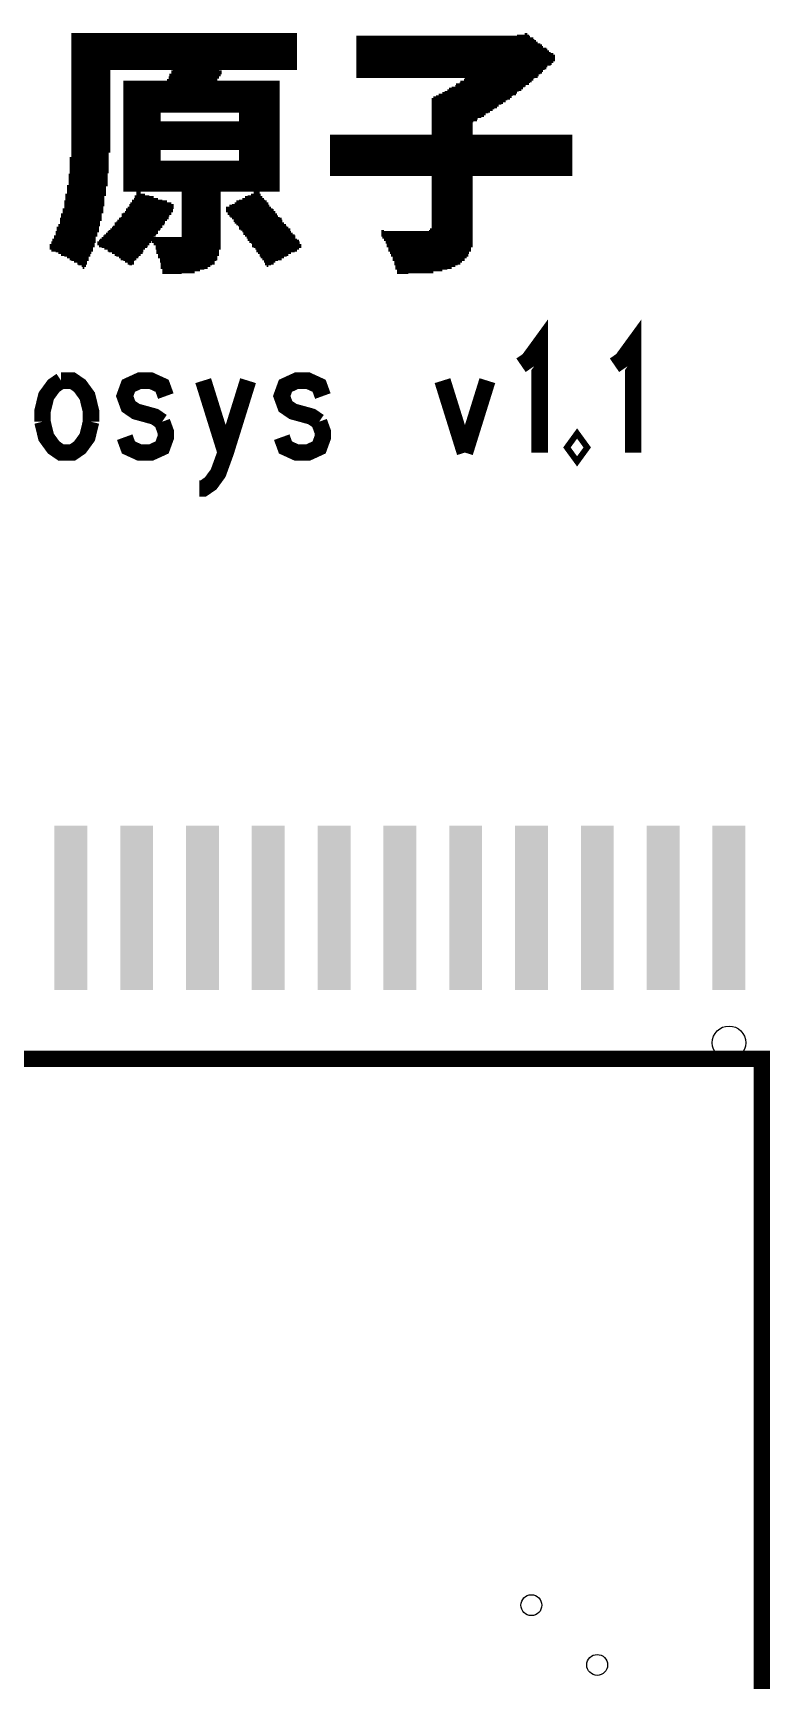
# Model space of a CAD drawing. Extents: x -1.75 to 2.93, y 0.9 to 4.15.
# Drawn here: x -0.349 to 0.004, y 1.855 to 2.644 of the extents above; entities that cross this region are included whole.
import ezdxf

# ---------------------------------------------------------------- set-up
doc = ezdxf.new("R2010")
doc.units = 0
doc.layers.get('0').update_dxf_attribs({"linetype": 'CONTINUOUS'})
for name, color, linetype in [('DRL001_DRL', 3, 'CONTINUOUS'), ('SMD001023_PHO', 2, 'CONTINUOUS'), ('SST001026_PHO', 4, 'CONTINUOUS')]:
    doc.layers.add(name, color=color, linetype=linetype)

# ---------------------------------------------------------------- blocks, each defined once
blk = doc.blocks.new('RECTANGLE_96')
blk.add_solid([(0.007875, 0.03937), (0.007875, -0.03937), (-0.007875, 0.03937), (-0.007875, -0.03937)])
blk = doc.blocks.new('ROUND_2')
blk.add_circle((0, 0), 0.005)
blk = doc.blocks.new('ROUND_5')
blk.add_circle((0, 0), 0.008)

msp = doc.modelspace()

# ---------------------------------------------------------------- linework, layer by layer
at = {"layer": 'SST001026_PHO'}
for points, const_width in [([(-0.33031, 2.64307), (-0.22222, 2.64307)], 0.002), ([(-0.33031, 2.64224), (-0.22222, 2.64224)], 0.002), ([(-0.33031, 2.64182), (-0.22222, 2.64182)], 0.002), ([(-0.19395, 2.64182), (-0.1108, 2.64182)], 0.002), ([(-0.11704, 2.64224), (-0.11122, 2.64224)], 0.002), ([(-0.11329, 2.64307), (-0.11205, 2.64307)], 0.002), ([(-0.33031, 2.64099), (-0.22222, 2.64099)], 0.002), ([(-0.33031, 2.64016), (-0.22222, 2.64016)], 0.002), ([(-0.33031, 2.63974), (-0.22222, 2.63974)], 0.002), ([(-0.33031, 2.63891), (-0.22222, 2.63891)], 0.002), ([(-0.33031, 2.63808), (-0.22222, 2.63808)], 0.002), ([(-0.33031, 2.63767), (-0.22222, 2.63767)], 0.002), ([(-0.33031, 2.63683), (-0.22222, 2.63683)], 0.002), ([(-0.33031, 2.636), (-0.22222, 2.636)], 0.002), ([(-0.33031, 2.63559), (-0.22222, 2.63559)], 0.002), ([(-0.33031, 2.63476), (-0.22222, 2.63476)], 0.002), ([(-0.33031, 2.63392), (-0.22222, 2.63392)], 0.002), ([(-0.19395, 2.64099), (-0.10914, 2.64099)], 0.002), ([(-0.19395, 2.64016), (-0.10872, 2.64016)], 0.002), ([(-0.19395, 2.63974), (-0.10789, 2.63974)], 0.002), ([(-0.19395, 2.63891), (-0.10706, 2.63891)], 0.002), ([(-0.19395, 2.63808), (-0.10581, 2.63808)], 0.002), ([(-0.19395, 2.63767), (-0.10498, 2.63767)], 0.002), ([(-0.19395, 2.63683), (-0.10456, 2.63683)], 0.002), ([(-0.19395, 2.636), (-0.1029, 2.636)], 0.002), ([(-0.19395, 2.63559), (-0.10249, 2.63559)], 0.002), ([(-0.19395, 2.63476), (-0.10165, 2.63476)], 0.002), ([(-0.19395, 2.63392), (-0.10082, 2.63392)], 0.002), ([(-0.33031, 2.63351), (-0.22222, 2.63351)], 0.002), ([(-0.33031, 2.63268), (-0.22222, 2.63268)], 0.002), ([(-0.33031, 2.63185), (-0.22222, 2.63185)], 0.002), ([(-0.33031, 2.63143), (-0.22222, 2.63143)], 0.002), ([(-0.33031, 2.6306), (-0.22222, 2.6306)], 0.002), ([(-0.33031, 2.62977), (-0.22222, 2.62977)], 0.002), ([(-0.33031, 2.62935), (-0.22222, 2.62935)], 0.002), ([(-0.33031, 2.62852), (-0.22222, 2.62852)], 0.002), ([(-0.33031, 2.62769), (-0.22222, 2.62769)], 0.002), ([(-0.33031, 2.62727), (-0.22222, 2.62727)], 0.002), ([(-0.33031, 2.62644), (-0.3116, 2.62644)], 0.002), ([(-0.28167, 2.62644), (-0.26587, 2.62644)], 0.002), ([(-0.19395, 2.63351), (-0.09958, 2.63351)], 0.002), ([(-0.19395, 2.63268), (-0.09874, 2.63268)], 0.002), ([(-0.19395, 2.63185), (-0.09874, 2.63185)], 0.002), ([(-0.19395, 2.63143), (-0.09874, 2.63143)], 0.002), ([(-0.19395, 2.6306), (-0.09958, 2.6306)], 0.002), ([(-0.19395, 2.62977), (-0.10041, 2.62977)], 0.002), ([(-0.19395, 2.62935), (-0.10082, 2.62935)], 0.002), ([(-0.19395, 2.62852), (-0.10249, 2.62852)], 0.002), ([(-0.19395, 2.62769), (-0.1029, 2.62769)], 0.002), ([(-0.19395, 2.62727), (-0.10373, 2.62727)], 0.002), ([(-0.19395, 2.62644), (-0.10456, 2.62644)], 0.002), ([(-0.33031, 2.62561), (-0.3116, 2.62561)], 0.002), ([(-0.33031, 2.62519), (-0.3116, 2.62519)], 0.002), ([(-0.33031, 2.62436), (-0.3116, 2.62436)], 0.002), ([(-0.33031, 2.62353), (-0.3116, 2.62353)], 0.002), ([(-0.33031, 2.62312), (-0.3116, 2.62312)], 0.002), ([(-0.33031, 2.62228), (-0.3116, 2.62228)], 0.002), ([(-0.33031, 2.62145), (-0.3116, 2.62145)], 0.002), ([(-0.33031, 2.62104), (-0.3116, 2.62104)], 0.002), ([(-0.33031, 2.6202), (-0.3116, 2.6202)], 0.002), ([(-0.33031, 2.61937), (-0.3116, 2.61937)], 0.002), ([(-0.33031, 2.61896), (-0.3116, 2.61896)], 0.002), ([(-0.33031, 2.61813), (-0.3116, 2.61813)], 0.002), ([(-0.30537, 2.6202), (-0.23053, 2.6202)], 0.002), ([(-0.30537, 2.61937), (-0.23053, 2.61937)], 0.002), ([(-0.30537, 2.61896), (-0.23053, 2.61896)], 0.002), ([(-0.30537, 2.61813), (-0.23053, 2.61813)], 0.002), ([(-0.28458, 2.62104), (-0.26088, 2.62104)], 0.002), ([(-0.28375, 2.62228), (-0.26047, 2.62228)], 0.002), ([(-0.28375, 2.62145), (-0.26088, 2.62145)], 0.002), ([(-0.28333, 2.62353), (-0.25963, 2.62353)], 0.002), ([(-0.28333, 2.62312), (-0.25963, 2.62312)], 0.002), ([(-0.2825, 2.62519), (-0.25839, 2.62519)], 0.002), ([(-0.2825, 2.62436), (-0.2588, 2.62436)], 0.002), ([(-0.28167, 2.62561), (-0.25963, 2.62561)], 0.002), ([(-0.19395, 2.62561), (-0.10498, 2.62561)], 0.002), ([(-0.19395, 2.62519), (-0.10581, 2.62519)], 0.002), ([(-0.19395, 2.62436), (-0.10664, 2.62436)], 0.002), ([(-0.19395, 2.62353), (-0.10706, 2.62353)], 0.002), ([(-0.14655, 2.61813), (-0.11413, 2.61813)], 0.002), ([(-0.14614, 2.61896), (-0.11329, 2.61896)], 0.002), ([(-0.14447, 2.61937), (-0.11288, 2.61937)], 0.002), ([(-0.14406, 2.6202), (-0.11122, 2.6202)], 0.002), ([(-0.1424, 2.62104), (-0.1108, 2.62104)], 0.002), ([(-0.14198, 2.62145), (-0.10997, 2.62145)], 0.002), ([(-0.14032, 2.62228), (-0.10914, 2.62228)], 0.002), ([(-0.1399, 2.62312), (-0.10872, 2.62312)], 0.002), ([(-0.33031, 2.61729), (-0.3116, 2.61729)], 0.002), ([(-0.33031, 2.61688), (-0.3116, 2.61688)], 0.002), ([(-0.33031, 2.61605), (-0.3116, 2.61605)], 0.002), ([(-0.33031, 2.61522), (-0.3116, 2.61522)], 0.002), ([(-0.33031, 2.6148), (-0.3116, 2.6148)], 0.002), ([(-0.33031, 2.61397), (-0.3116, 2.61397)], 0.002), ([(-0.33031, 2.61314), (-0.3116, 2.61314)], 0.002), ([(-0.33031, 2.61272), (-0.3116, 2.61272)], 0.002), ([(-0.33031, 2.61189), (-0.3116, 2.61189)], 0.002), ([(-0.33031, 2.61106), (-0.3116, 2.61106)], 0.002), ([(-0.33031, 2.61064), (-0.3116, 2.61064)], 0.002), ([(-0.30537, 2.61729), (-0.23053, 2.61729)], 0.002), ([(-0.30537, 2.61688), (-0.23053, 2.61688)], 0.002), ([(-0.30537, 2.61605), (-0.23053, 2.61605)], 0.002), ([(-0.30537, 2.61522), (-0.23053, 2.61522)], 0.002), ([(-0.30537, 2.6148), (-0.23053, 2.6148)], 0.002), ([(-0.30537, 2.61397), (-0.23053, 2.61397)], 0.002), ([(-0.30537, 2.61314), (-0.23053, 2.61314)], 0.002), ([(-0.30537, 2.61272), (-0.23053, 2.61272)], 0.002), ([(-0.30537, 2.61189), (-0.23053, 2.61189)], 0.002), ([(-0.30537, 2.61106), (-0.23053, 2.61106)], 0.002), ([(-0.30537, 2.61064), (-0.23053, 2.61064)], 0.002), ([(-0.15778, 2.61189), (-0.12244, 2.61189)], 0.002), ([(-0.15778, 2.61106), (-0.12369, 2.61106)], 0.002), ([(-0.15778, 2.61064), (-0.12452, 2.61064)], 0.002), ([(-0.15695, 2.61272), (-0.12161, 2.61272)], 0.002), ([(-0.1557, 2.61314), (-0.12036, 2.61314)], 0.002), ([(-0.15445, 2.61397), (-0.11953, 2.61397)], 0.002), ([(-0.15279, 2.6148), (-0.11911, 2.6148)], 0.002), ([(-0.15154, 2.61522), (-0.11745, 2.61522)], 0.002), ([(-0.1503, 2.61605), (-0.11704, 2.61605)], 0.002), ([(-0.14946, 2.61688), (-0.1162, 2.61688)], 0.002), ([(-0.14822, 2.61729), (-0.11496, 2.61729)], 0.002), ([(-0.33031, 2.60981), (-0.3116, 2.60981)], 0.002), ([(-0.33031, 2.60898), (-0.3116, 2.60898)], 0.002), ([(-0.33031, 2.60856), (-0.3116, 2.60856)], 0.002), ([(-0.33031, 2.60773), (-0.3116, 2.60773)], 0.002), ([(-0.33031, 2.6069), (-0.3116, 2.6069)], 0.002), ([(-0.33031, 2.60649), (-0.3116, 2.60649)], 0.002), ([(-0.33031, 2.60565), (-0.3116, 2.60565)], 0.002), ([(-0.33031, 2.60482), (-0.3116, 2.60482)], 0.002), ([(-0.33031, 2.60441), (-0.3116, 2.60441)], 0.002), ([(-0.33031, 2.60358), (-0.3116, 2.60358)], 0.002), ([(-0.33031, 2.60274), (-0.3116, 2.60274)], 0.002), ([(-0.33031, 2.60233), (-0.3116, 2.60233)], 0.002), ([(-0.30537, 2.60981), (-0.23053, 2.60981)], 0.002), ([(-0.30537, 2.60898), (-0.23053, 2.60898)], 0.002), ([(-0.30537, 2.60856), (-0.23053, 2.60856)], 0.002), ([(-0.30537, 2.60773), (-0.23053, 2.60773)], 0.002), ([(-0.30537, 2.6069), (-0.23053, 2.6069)], 0.002), ([(-0.30537, 2.60649), (-0.28749, 2.60649)], 0.002), ([(-0.30537, 2.60565), (-0.28749, 2.60565)], 0.002), ([(-0.30537, 2.60482), (-0.28749, 2.60482)], 0.002), ([(-0.30537, 2.60441), (-0.28749, 2.60441)], 0.002), ([(-0.30537, 2.60358), (-0.28749, 2.60358)], 0.002), ([(-0.30537, 2.60274), (-0.28749, 2.60274)], 0.002), ([(-0.30537, 2.60233), (-0.28749, 2.60233)], 0.002), ([(-0.25007, 2.60649), (-0.23053, 2.60649)], 0.002), ([(-0.25007, 2.60565), (-0.23053, 2.60565)], 0.002), ([(-0.25007, 2.60482), (-0.23053, 2.60482)], 0.002), ([(-0.25007, 2.60441), (-0.23053, 2.60441)], 0.002), ([(-0.25007, 2.60358), (-0.23053, 2.60358)], 0.002), ([(-0.25007, 2.60274), (-0.23053, 2.60274)], 0.002), ([(-0.25007, 2.60233), (-0.23053, 2.60233)], 0.002), ([(-0.15778, 2.60981), (-0.12577, 2.60981)], 0.002), ([(-0.15778, 2.60898), (-0.1266, 2.60898)], 0.002), ([(-0.15778, 2.60856), (-0.12785, 2.60856)], 0.002), ([(-0.15778, 2.60773), (-0.12868, 2.60773)], 0.002), ([(-0.15778, 2.6069), (-0.12992, 2.6069)], 0.002), ([(-0.15778, 2.60649), (-0.13076, 2.60649)], 0.002), ([(-0.15778, 2.60565), (-0.132, 2.60565)], 0.002), ([(-0.15778, 2.60482), (-0.13283, 2.60482)], 0.002), ([(-0.15778, 2.60441), (-0.13408, 2.60441)], 0.002), ([(-0.15778, 2.60358), (-0.13574, 2.60358)], 0.002), ([(-0.15778, 2.60274), (-0.13616, 2.60274)], 0.002), ([(-0.15778, 2.60233), (-0.13782, 2.60233)], 0.002), ([(-0.33031, 2.6015), (-0.3116, 2.6015)], 0.002), ([(-0.33031, 2.60067), (-0.3116, 2.60067)], 0.002), ([(-0.33031, 2.60025), (-0.3116, 2.60025)], 0.002), ([(-0.33031, 2.59942), (-0.3116, 2.59942)], 0.002), ([(-0.33031, 2.59859), (-0.3116, 2.59859)], 0.002), ([(-0.33031, 2.59817), (-0.3116, 2.59817)], 0.002), ([(-0.33031, 2.59734), (-0.3116, 2.59734)], 0.002), ([(-0.33031, 2.59651), (-0.3116, 2.59651)], 0.002), ([(-0.33031, 2.59609), (-0.3116, 2.59609)], 0.002), ([(-0.33031, 2.59526), (-0.3116, 2.59526)], 0.002), ([(-0.33031, 2.59443), (-0.3116, 2.59443)], 0.002), ([(-0.30537, 2.6015), (-0.28749, 2.6015)], 0.002), ([(-0.30537, 2.60067), (-0.23053, 2.60067)], 0.002), ([(-0.30537, 2.60025), (-0.23053, 2.60025)], 0.002), ([(-0.30537, 2.59942), (-0.23053, 2.59942)], 0.002), ([(-0.30537, 2.59859), (-0.23053, 2.59859)], 0.002), ([(-0.30537, 2.59817), (-0.23053, 2.59817)], 0.002), ([(-0.30537, 2.59734), (-0.23053, 2.59734)], 0.002), ([(-0.30537, 2.59651), (-0.23053, 2.59651)], 0.002), ([(-0.30537, 2.59609), (-0.23053, 2.59609)], 0.002), ([(-0.30537, 2.59526), (-0.23053, 2.59526)], 0.002), ([(-0.30537, 2.59443), (-0.23053, 2.59443)], 0.002), ([(-0.25007, 2.6015), (-0.23053, 2.6015)], 0.002), ([(-0.20642, 2.59443), (-0.09043, 2.59443)], 0.002), ([(-0.15778, 2.6015), (-0.13824, 2.6015)], 0.002), ([(-0.15778, 2.60067), (-0.13824, 2.60067)], 0.002), ([(-0.15778, 2.60025), (-0.13824, 2.60025)], 0.002), ([(-0.15778, 2.59942), (-0.13824, 2.59942)], 0.002), ([(-0.15778, 2.59859), (-0.13824, 2.59859)], 0.002), ([(-0.15778, 2.59817), (-0.13824, 2.59817)], 0.002), ([(-0.15778, 2.59734), (-0.13824, 2.59734)], 0.002), ([(-0.15778, 2.59651), (-0.13824, 2.59651)], 0.002), ([(-0.15778, 2.59609), (-0.13824, 2.59609)], 0.002), ([(-0.15778, 2.59526), (-0.13824, 2.59526)], 0.002), ([(-0.33031, 2.59401), (-0.3116, 2.59401)], 0.002), ([(-0.33031, 2.59318), (-0.3116, 2.59318)], 0.002), ([(-0.33031, 2.59235), (-0.3116, 2.59235)], 0.002), ([(-0.33031, 2.59193), (-0.3116, 2.59193)], 0.002), ([(-0.33031, 2.5911), (-0.3116, 2.5911)], 0.002), ([(-0.33031, 2.59027), (-0.3116, 2.59027)], 0.002), ([(-0.33031, 2.58986), (-0.3116, 2.58986)], 0.002), ([(-0.33031, 2.58902), (-0.3116, 2.58902)], 0.002), ([(-0.33031, 2.58819), (-0.3116, 2.58819)], 0.002), ([(-0.33031, 2.58778), (-0.3116, 2.58778)], 0.002), ([(-0.33031, 2.58695), (-0.31243, 2.58695)], 0.002), ([(-0.30537, 2.59401), (-0.23053, 2.59401)], 0.002), ([(-0.30537, 2.59318), (-0.23053, 2.59318)], 0.002), ([(-0.30537, 2.59235), (-0.23053, 2.59235)], 0.002), ([(-0.30537, 2.59193), (-0.23053, 2.59193)], 0.002), ([(-0.30537, 2.5911), (-0.23053, 2.5911)], 0.002), ([(-0.30537, 2.59027), (-0.23053, 2.59027)], 0.002), ([(-0.30537, 2.58986), (-0.23053, 2.58986)], 0.002), ([(-0.30537, 2.58902), (-0.23053, 2.58902)], 0.002), ([(-0.30537, 2.58819), (-0.28749, 2.58819)], 0.002), ([(-0.30537, 2.58778), (-0.28749, 2.58778)], 0.002), ([(-0.30537, 2.58695), (-0.28749, 2.58695)], 0.002), ([(-0.25007, 2.58819), (-0.23053, 2.58819)], 0.002), ([(-0.25007, 2.58778), (-0.23053, 2.58778)], 0.002), ([(-0.25007, 2.58695), (-0.23053, 2.58695)], 0.002), ([(-0.20642, 2.59401), (-0.09043, 2.59401)], 0.002), ([(-0.20642, 2.59318), (-0.09043, 2.59318)], 0.002), ([(-0.20642, 2.59235), (-0.09043, 2.59235)], 0.002), ([(-0.20642, 2.59193), (-0.09043, 2.59193)], 0.002), ([(-0.20642, 2.5911), (-0.09043, 2.5911)], 0.002), ([(-0.20642, 2.59027), (-0.09043, 2.59027)], 0.002), ([(-0.20642, 2.58986), (-0.09043, 2.58986)], 0.002), ([(-0.20642, 2.58902), (-0.09043, 2.58902)], 0.002), ([(-0.20642, 2.58819), (-0.09043, 2.58819)], 0.002), ([(-0.20642, 2.58778), (-0.09043, 2.58778)], 0.002), ([(-0.20642, 2.58695), (-0.09043, 2.58695)], 0.002), ([(-0.33114, 2.58362), (-0.31243, 2.58362)], 0.002), ([(-0.33114, 2.58279), (-0.31243, 2.58279)], 0.002), ([(-0.33114, 2.58196), (-0.31243, 2.58196)], 0.002), ([(-0.33114, 2.58154), (-0.31243, 2.58154)], 0.002), ([(-0.33114, 2.58071), (-0.31243, 2.58071)], 0.002), ([(-0.33114, 2.57988), (-0.31243, 2.57988)], 0.002), ([(-0.33114, 2.57946), (-0.31243, 2.57946)], 0.002), ([(-0.33114, 2.57863), (-0.31243, 2.57863)], 0.002), ([(-0.33031, 2.58611), (-0.31243, 2.58611)], 0.002), ([(-0.33031, 2.5857), (-0.31243, 2.5857)], 0.002), ([(-0.33031, 2.58487), (-0.31243, 2.58487)], 0.002), ([(-0.33031, 2.58404), (-0.31243, 2.58404)], 0.002), ([(-0.30537, 2.58611), (-0.28749, 2.58611)], 0.002), ([(-0.30537, 2.5857), (-0.28749, 2.5857)], 0.002), ([(-0.30537, 2.58487), (-0.28749, 2.58487)], 0.002), ([(-0.30537, 2.58404), (-0.28749, 2.58404)], 0.002), ([(-0.30537, 2.58362), (-0.28749, 2.58362)], 0.002), ([(-0.30537, 2.58279), (-0.28749, 2.58279)], 0.002), ([(-0.30537, 2.58196), (-0.23053, 2.58196)], 0.002), ([(-0.30537, 2.58154), (-0.23053, 2.58154)], 0.002), ([(-0.30537, 2.58071), (-0.23053, 2.58071)], 0.002), ([(-0.30537, 2.57988), (-0.23053, 2.57988)], 0.002), ([(-0.30537, 2.57946), (-0.23053, 2.57946)], 0.002), ([(-0.30537, 2.57863), (-0.23053, 2.57863)], 0.002), ([(-0.25007, 2.58611), (-0.23053, 2.58611)], 0.002), ([(-0.25007, 2.5857), (-0.23053, 2.5857)], 0.002), ([(-0.25007, 2.58487), (-0.23053, 2.58487)], 0.002), ([(-0.25007, 2.58404), (-0.23053, 2.58404)], 0.002), ([(-0.25007, 2.58362), (-0.23053, 2.58362)], 0.002), ([(-0.25007, 2.58279), (-0.23053, 2.58279)], 0.002), ([(-0.20642, 2.58611), (-0.09043, 2.58611)], 0.002), ([(-0.20642, 2.5857), (-0.09043, 2.5857)], 0.002), ([(-0.20642, 2.58487), (-0.09043, 2.58487)], 0.002), ([(-0.20642, 2.58404), (-0.09043, 2.58404)], 0.002), ([(-0.20642, 2.58362), (-0.09043, 2.58362)], 0.002), ([(-0.20642, 2.58279), (-0.09043, 2.58279)], 0.002), ([(-0.20642, 2.58196), (-0.09043, 2.58196)], 0.002), ([(-0.20642, 2.58154), (-0.09043, 2.58154)], 0.002), ([(-0.20642, 2.58071), (-0.09043, 2.58071)], 0.002), ([(-0.20642, 2.57988), (-0.09043, 2.57988)], 0.002), ([(-0.20642, 2.57946), (-0.09043, 2.57946)], 0.002), ([(-0.20642, 2.57863), (-0.09043, 2.57863)], 0.002), ([(-0.33156, 2.57572), (-0.31285, 2.57572)], 0.002), ([(-0.33156, 2.57531), (-0.31285, 2.57531)], 0.002), ([(-0.33156, 2.57447), (-0.31285, 2.57447)], 0.002), ([(-0.33156, 2.57364), (-0.31285, 2.57364)], 0.002), ([(-0.33156, 2.57323), (-0.31285, 2.57323)], 0.002), ([(-0.33156, 2.57239), (-0.31285, 2.57239)], 0.002), ([(-0.33156, 2.57156), (-0.31285, 2.57156)], 0.002), ([(-0.33156, 2.57115), (-0.31368, 2.57115)], 0.002), ([(-0.33114, 2.5778), (-0.31243, 2.5778)], 0.002), ([(-0.33114, 2.57738), (-0.31285, 2.57738)], 0.002), ([(-0.33114, 2.57655), (-0.31285, 2.57655)], 0.002), ([(-0.30537, 2.5778), (-0.23053, 2.5778)], 0.002), ([(-0.30537, 2.57738), (-0.23053, 2.57738)], 0.002), ([(-0.30537, 2.57655), (-0.23053, 2.57655)], 0.002), ([(-0.30537, 2.57572), (-0.23053, 2.57572)], 0.002), ([(-0.30537, 2.57531), (-0.23053, 2.57531)], 0.002), ([(-0.30537, 2.57447), (-0.23053, 2.57447)], 0.002), ([(-0.30537, 2.57364), (-0.23053, 2.57364)], 0.002), ([(-0.30537, 2.57323), (-0.23053, 2.57323)], 0.002), ([(-0.30537, 2.57239), (-0.23053, 2.57239)], 0.002), ([(-0.30537, 2.57156), (-0.23053, 2.57156)], 0.002), ([(-0.30537, 2.57115), (-0.23053, 2.57115)], 0.002), ([(-0.20642, 2.5778), (-0.09043, 2.5778)], 0.002), ([(-0.20642, 2.57738), (-0.09043, 2.57738)], 0.002), ([(-0.20642, 2.57655), (-0.09043, 2.57655)], 0.002), ([(-0.15778, 2.57572), (-0.13824, 2.57572)], 0.002), ([(-0.15778, 2.57531), (-0.13824, 2.57531)], 0.002), ([(-0.15778, 2.57447), (-0.13824, 2.57447)], 0.002), ([(-0.15778, 2.57364), (-0.13824, 2.57364)], 0.002), ([(-0.15778, 2.57323), (-0.13824, 2.57323)], 0.002), ([(-0.15778, 2.57239), (-0.13824, 2.57239)], 0.002), ([(-0.15778, 2.57156), (-0.13824, 2.57156)], 0.002), ([(-0.15778, 2.57115), (-0.13824, 2.57115)], 0.002), ([(-0.33364, 2.56283), (-0.31451, 2.56283)], 0.002), ([(-0.33322, 2.56616), (-0.31451, 2.56616)], 0.002), ([(-0.33322, 2.56533), (-0.31451, 2.56533)], 0.002), ([(-0.33322, 2.56491), (-0.31451, 2.56491)], 0.002), ([(-0.33322, 2.56408), (-0.31451, 2.56408)], 0.002), ([(-0.33322, 2.56325), (-0.31451, 2.56325)], 0.002), ([(-0.33239, 2.57032), (-0.31368, 2.57032)], 0.002), ([(-0.33239, 2.56948), (-0.31368, 2.56948)], 0.002), ([(-0.33239, 2.56907), (-0.31368, 2.56907)], 0.002), ([(-0.33239, 2.56824), (-0.31368, 2.56824)], 0.002), ([(-0.33239, 2.56741), (-0.31368, 2.56741)], 0.002), ([(-0.33239, 2.56699), (-0.31368, 2.56699)], 0.002), ([(-0.30537, 2.57032), (-0.23053, 2.57032)], 0.002), ([(-0.30537, 2.56948), (-0.23053, 2.56948)], 0.002), ([(-0.30537, 2.56907), (-0.23053, 2.56907)], 0.002), ([(-0.30121, 2.56325), (-0.28666, 2.56325)], 0.002), ([(-0.30121, 2.56283), (-0.28458, 2.56283)], 0.002), ([(-0.30038, 2.56408), (-0.28874, 2.56408)], 0.002), ([(-0.29996, 2.56533), (-0.29289, 2.56533)], 0.002), ([(-0.29996, 2.56491), (-0.29081, 2.56491)], 0.002), ([(-0.29913, 2.56699), (-0.29705, 2.56699)], 0.002), ([(-0.29913, 2.56616), (-0.29497, 2.56616)], 0.002), ([(-0.27751, 2.56824), (-0.2588, 2.56824)], 0.002), ([(-0.27751, 2.56741), (-0.2588, 2.56741)], 0.002), ([(-0.27751, 2.56699), (-0.2588, 2.56699)], 0.002), ([(-0.27751, 2.56616), (-0.2588, 2.56616)], 0.002), ([(-0.27751, 2.56533), (-0.2588, 2.56533)], 0.002), ([(-0.27751, 2.56491), (-0.2588, 2.56491)], 0.002), ([(-0.27751, 2.56408), (-0.2588, 2.56408)], 0.002), ([(-0.27751, 2.56325), (-0.2588, 2.56325)], 0.002), ([(-0.27751, 2.56283), (-0.2588, 2.56283)], 0.002), ([(-0.25132, 2.56283), (-0.23677, 2.56283)], 0.002), ([(-0.25007, 2.56325), (-0.2376, 2.56325)], 0.002), ([(-0.24841, 2.56408), (-0.23802, 2.56408)], 0.002), ([(-0.24716, 2.56491), (-0.23885, 2.56491)], 0.002), ([(-0.24591, 2.56533), (-0.23968, 2.56533)], 0.002), ([(-0.24425, 2.56616), (-0.23968, 2.56616)], 0.002), ([(-0.243, 2.56699), (-0.24009, 2.56699)], 0.002), ([(-0.24176, 2.56741), (-0.24093, 2.56741)], 0.002), ([(-0.15778, 2.57032), (-0.13824, 2.57032)], 0.002), ([(-0.15778, 2.56948), (-0.13824, 2.56948)], 0.002), ([(-0.15778, 2.56907), (-0.13824, 2.56907)], 0.002), ([(-0.15778, 2.56824), (-0.13824, 2.56824)], 0.002), ([(-0.15778, 2.56741), (-0.13824, 2.56741)], 0.002), ([(-0.15778, 2.56699), (-0.13824, 2.56699)], 0.002), ([(-0.15778, 2.56616), (-0.13824, 2.56616)], 0.002), ([(-0.15778, 2.56533), (-0.13824, 2.56533)], 0.002), ([(-0.15778, 2.56491), (-0.13824, 2.56491)], 0.002), ([(-0.15778, 2.56408), (-0.13824, 2.56408)], 0.002), ([(-0.15778, 2.56325), (-0.13824, 2.56325)], 0.002), ([(-0.15778, 2.56283), (-0.13824, 2.56283)], 0.002), ([(-0.3353, 2.5566), (-0.31576, 2.5566)], 0.002), ([(-0.3353, 2.55577), (-0.31576, 2.55577)], 0.002), ([(-0.3353, 2.55493), (-0.31576, 2.55493)], 0.002), ([(-0.33447, 2.55909), (-0.31493, 2.55909)], 0.002), ([(-0.33447, 2.55868), (-0.31493, 2.55868)], 0.002), ([(-0.33447, 2.55784), (-0.31576, 2.55784)], 0.002), ([(-0.33447, 2.55701), (-0.31576, 2.55701)], 0.002), ([(-0.33364, 2.562), (-0.31451, 2.562)], 0.002), ([(-0.33364, 2.56117), (-0.31493, 2.56117)], 0.002), ([(-0.33364, 2.56075), (-0.31493, 2.56075)], 0.002), ([(-0.33364, 2.55992), (-0.31493, 2.55992)], 0.002), ([(-0.30661, 2.55493), (-0.28458, 2.55493)], 0.002), ([(-0.3062, 2.5566), (-0.28375, 2.5566)], 0.002), ([(-0.3062, 2.55577), (-0.28375, 2.55577)], 0.002), ([(-0.30537, 2.55701), (-0.28333, 2.55701)], 0.002), ([(-0.30453, 2.55784), (-0.2825, 2.55784)], 0.002), ([(-0.30412, 2.55909), (-0.28167, 2.55909)], 0.002), ([(-0.30412, 2.55868), (-0.2825, 2.55868)], 0.002), ([(-0.30329, 2.55992), (-0.28167, 2.55992)], 0.002), ([(-0.30246, 2.56117), (-0.28125, 2.56117)], 0.002), ([(-0.30246, 2.56075), (-0.28125, 2.56075)], 0.002), ([(-0.30204, 2.562), (-0.2825, 2.562)], 0.002), ([(-0.27751, 2.562), (-0.2588, 2.562)], 0.002), ([(-0.27751, 2.56117), (-0.2588, 2.56117)], 0.002), ([(-0.27751, 2.56075), (-0.2588, 2.56075)], 0.002), ([(-0.27751, 2.55992), (-0.2588, 2.55992)], 0.002), ([(-0.27751, 2.55909), (-0.2588, 2.55909)], 0.002), ([(-0.27751, 2.55868), (-0.2588, 2.55868)], 0.002), ([(-0.27751, 2.55784), (-0.2588, 2.55784)], 0.002), ([(-0.27751, 2.55701), (-0.2588, 2.55701)], 0.002), ([(-0.27751, 2.5566), (-0.2588, 2.5566)], 0.002), ([(-0.27751, 2.55577), (-0.2588, 2.55577)], 0.002), ([(-0.27751, 2.55493), (-0.2588, 2.55493)], 0.002), ([(-0.25631, 2.55992), (-0.23469, 2.55992)], 0.002), ([(-0.25631, 2.55909), (-0.23386, 2.55909)], 0.002), ([(-0.25548, 2.55868), (-0.23344, 2.55868)], 0.002), ([(-0.25548, 2.55784), (-0.23261, 2.55784)], 0.002), ([(-0.25465, 2.56075), (-0.23552, 2.56075)], 0.002), ([(-0.25465, 2.55701), (-0.23261, 2.55701)], 0.002), ([(-0.25423, 2.5566), (-0.23178, 2.5566)], 0.002), ([(-0.2534, 2.56117), (-0.23594, 2.56117)], 0.002), ([(-0.2534, 2.55577), (-0.23136, 2.55577)], 0.002), ([(-0.25257, 2.55493), (-0.23053, 2.55493)], 0.002), ([(-0.25215, 2.562), (-0.23594, 2.562)], 0.002), ([(-0.15778, 2.562), (-0.13824, 2.562)], 0.002), ([(-0.15778, 2.56117), (-0.13824, 2.56117)], 0.002), ([(-0.15778, 2.56075), (-0.13824, 2.56075)], 0.002), ([(-0.15778, 2.55992), (-0.13824, 2.55992)], 0.002), ([(-0.15778, 2.55909), (-0.13824, 2.55909)], 0.002), ([(-0.15778, 2.55868), (-0.13824, 2.55868)], 0.002), ([(-0.15778, 2.55784), (-0.13824, 2.55784)], 0.002), ([(-0.15778, 2.55701), (-0.13824, 2.55701)], 0.002), ([(-0.15778, 2.5566), (-0.13824, 2.5566)], 0.002), ([(-0.15778, 2.55577), (-0.13824, 2.55577)], 0.002), ([(-0.15778, 2.55493), (-0.13824, 2.55493)], 0.002), ([(-0.33779, 2.54828), (-0.31784, 2.54828)], 0.002), ([(-0.33779, 2.54745), (-0.31784, 2.54745)], 0.002), ([(-0.33738, 2.55036), (-0.31701, 2.55036)], 0.002), ([(-0.33738, 2.54953), (-0.31701, 2.54953)], 0.002), ([(-0.33738, 2.5487), (-0.31784, 2.5487)], 0.002), ([(-0.33655, 2.55161), (-0.31701, 2.55161)], 0.002), ([(-0.33655, 2.55078), (-0.31701, 2.55078)], 0.002), ([(-0.33571, 2.55452), (-0.31659, 2.55452)], 0.002), ([(-0.33571, 2.55369), (-0.31659, 2.55369)], 0.002), ([(-0.33571, 2.55286), (-0.31659, 2.55286)], 0.002), ([(-0.33571, 2.55244), (-0.31659, 2.55244)], 0.002), ([(-0.31368, 2.54745), (-0.28998, 2.54745)], 0.002), ([(-0.31285, 2.54828), (-0.28957, 2.54828)], 0.002), ([(-0.31243, 2.5487), (-0.28874, 2.5487)], 0.002), ([(-0.3116, 2.54953), (-0.28874, 2.54953)], 0.002), ([(-0.31077, 2.55036), (-0.2879, 2.55036)], 0.002), ([(-0.31035, 2.55078), (-0.28749, 2.55078)], 0.002), ([(-0.30952, 2.55244), (-0.28666, 2.55244)], 0.002), ([(-0.30952, 2.55161), (-0.28666, 2.55161)], 0.002), ([(-0.30869, 2.55286), (-0.28583, 2.55286)], 0.002), ([(-0.30828, 2.55369), (-0.28541, 2.55369)], 0.002), ([(-0.30744, 2.55452), (-0.28541, 2.55452)], 0.002), ([(-0.27751, 2.55452), (-0.2588, 2.55452)], 0.002), ([(-0.27751, 2.55369), (-0.2588, 2.55369)], 0.002), ([(-0.27751, 2.55286), (-0.2588, 2.55286)], 0.002), ([(-0.27751, 2.55244), (-0.2588, 2.55244)], 0.002), ([(-0.27751, 2.55161), (-0.2588, 2.55161)], 0.002), ([(-0.27751, 2.55078), (-0.2588, 2.55078)], 0.002), ([(-0.27751, 2.55036), (-0.2588, 2.55036)], 0.002), ([(-0.27751, 2.54953), (-0.2588, 2.54953)], 0.002), ([(-0.27751, 2.5487), (-0.2588, 2.5487)], 0.002), ([(-0.27751, 2.54828), (-0.2588, 2.54828)], 0.002), ([(-0.27751, 2.54745), (-0.2588, 2.54745)], 0.002), ([(-0.25257, 2.55452), (-0.2297, 2.55452)], 0.002), ([(-0.25215, 2.55369), (-0.22929, 2.55369)], 0.002), ([(-0.25132, 2.55286), (-0.22929, 2.55286)], 0.002), ([(-0.25049, 2.55244), (-0.22845, 2.55244)], 0.002), ([(-0.25007, 2.55161), (-0.22762, 2.55161)], 0.002), ([(-0.25007, 2.55078), (-0.22721, 2.55078)], 0.002), ([(-0.24924, 2.55036), (-0.22638, 2.55036)], 0.002), ([(-0.24841, 2.54953), (-0.22554, 2.54953)], 0.002), ([(-0.24799, 2.5487), (-0.22554, 2.5487)], 0.002), ([(-0.24799, 2.54828), (-0.22513, 2.54828)], 0.002), ([(-0.24716, 2.54745), (-0.2243, 2.54745)], 0.002), ([(-0.18189, 2.5487), (-0.18064, 2.5487)], 0.002), ([(-0.18189, 2.54828), (-0.13824, 2.54828)], 0.002), ([(-0.18189, 2.54745), (-0.13824, 2.54745)], 0.002), ([(-0.15903, 2.5487), (-0.13824, 2.5487)], 0.002), ([(-0.15861, 2.54953), (-0.13824, 2.54953)], 0.002), ([(-0.15778, 2.55452), (-0.13824, 2.55452)], 0.002), ([(-0.15778, 2.55369), (-0.13824, 2.55369)], 0.002), ([(-0.15778, 2.55286), (-0.13824, 2.55286)], 0.002), ([(-0.15778, 2.55244), (-0.13824, 2.55244)], 0.002), ([(-0.15778, 2.55161), (-0.13824, 2.55161)], 0.002), ([(-0.15778, 2.55078), (-0.13824, 2.55078)], 0.002), ([(-0.15778, 2.55036), (-0.13824, 2.55036)], 0.002), ([(-0.3407, 2.54205), (-0.31992, 2.54205)], 0.002), ([(-0.3407, 2.54121), (-0.31992, 2.54121)], 0.002), ([(-0.33987, 2.54329), (-0.31908, 2.54329)], 0.002), ([(-0.33987, 2.54246), (-0.31908, 2.54246)], 0.002), ([(-0.33987, 2.54038), (-0.31992, 2.54038)], 0.002), ([(-0.33946, 2.54454), (-0.31867, 2.54454)], 0.002), ([(-0.33946, 2.54412), (-0.31908, 2.54412)], 0.002), ([(-0.33862, 2.5462), (-0.31867, 2.5462)], 0.002), ([(-0.33862, 2.54537), (-0.31867, 2.54537)], 0.002), ([(-0.33779, 2.54662), (-0.31867, 2.54662)], 0.002), ([(-0.33779, 2.53997), (-0.32075, 2.53997)], 0.002), ([(-0.33655, 2.53914), (-0.32075, 2.53914)], 0.002), ([(-0.31784, 2.54329), (-0.29289, 2.54329)], 0.002), ([(-0.31701, 2.54412), (-0.29289, 2.54412)], 0.002), ([(-0.31701, 2.54246), (-0.29372, 2.54246)], 0.002), ([(-0.31659, 2.54454), (-0.29206, 2.54454)], 0.002), ([(-0.31576, 2.54537), (-0.2588, 2.54537)], 0.002), ([(-0.31576, 2.54205), (-0.29414, 2.54205)], 0.002), ([(-0.31493, 2.5462), (-0.29081, 2.5462)], 0.002), ([(-0.31451, 2.54662), (-0.29081, 2.54662)], 0.002), ([(-0.31451, 2.54121), (-0.29497, 2.54121)], 0.002), ([(-0.31285, 2.54038), (-0.2958, 2.54038)], 0.002), ([(-0.31243, 2.53997), (-0.2958, 2.53997)], 0.002), ([(-0.31077, 2.53914), (-0.29622, 2.53914)], 0.002), ([(-0.29165, 2.54454), (-0.2588, 2.54454)], 0.002), ([(-0.29081, 2.54412), (-0.2588, 2.54412)], 0.002), ([(-0.29081, 2.54329), (-0.2588, 2.54329)], 0.002), ([(-0.28998, 2.54246), (-0.2588, 2.54246)], 0.002), ([(-0.28998, 2.54205), (-0.2588, 2.54205)], 0.002), ([(-0.28998, 2.54121), (-0.2588, 2.54121)], 0.002), ([(-0.28957, 2.54038), (-0.25963, 2.54038)], 0.002), ([(-0.28957, 2.53997), (-0.25963, 2.53997)], 0.002), ([(-0.28957, 2.53914), (-0.25963, 2.53914)], 0.002), ([(-0.27751, 2.54662), (-0.2588, 2.54662)], 0.002), ([(-0.27751, 2.5462), (-0.2588, 2.5462)], 0.002), ([(-0.24633, 2.54662), (-0.22347, 2.54662)], 0.002), ([(-0.24591, 2.5462), (-0.22305, 2.5462)], 0.002), ([(-0.24591, 2.54537), (-0.22305, 2.54537)], 0.002), ([(-0.24508, 2.54454), (-0.22222, 2.54454)], 0.002), ([(-0.24425, 2.54412), (-0.22139, 2.54412)], 0.002), ([(-0.24384, 2.54329), (-0.22097, 2.54329)], 0.002), ([(-0.24384, 2.54246), (-0.22097, 2.54246)], 0.002), ([(-0.243, 2.54205), (-0.22014, 2.54205)], 0.002), ([(-0.24217, 2.54121), (-0.22139, 2.54121)], 0.002), ([(-0.24176, 2.54038), (-0.22222, 2.54038)], 0.002), ([(-0.24176, 2.53997), (-0.22347, 2.53997)], 0.002), ([(-0.24093, 2.53914), (-0.22513, 2.53914)], 0.002), ([(-0.18148, 2.54662), (-0.13824, 2.54662)], 0.002), ([(-0.18064, 2.5462), (-0.13824, 2.5462)], 0.002), ([(-0.18064, 2.54537), (-0.13824, 2.54537)], 0.002), ([(-0.17981, 2.54454), (-0.13824, 2.54454)], 0.002), ([(-0.17981, 2.54412), (-0.13824, 2.54412)], 0.002), ([(-0.1794, 2.54329), (-0.13824, 2.54329)], 0.002), ([(-0.1794, 2.54246), (-0.13824, 2.54246)], 0.002), ([(-0.17857, 2.54205), (-0.13907, 2.54205)], 0.002), ([(-0.17857, 2.54121), (-0.13907, 2.54121)], 0.002), ([(-0.17857, 2.54038), (-0.13907, 2.54038)], 0.002), ([(-0.17773, 2.53997), (-0.1399, 2.53997)], 0.002), ([(-0.17773, 2.53914), (-0.1399, 2.53914)], 0.002), ([(-0.3353, 2.5383), (-0.32116, 2.5383)], 0.002), ([(-0.33364, 2.53789), (-0.32116, 2.53789)], 0.002), ([(-0.33239, 2.53706), (-0.322, 2.53706)], 0.002), ([(-0.33114, 2.53623), (-0.322, 2.53623)], 0.002), ([(-0.33031, 2.53581), (-0.322, 2.53581)], 0.002), ([(-0.32906, 2.53498), (-0.32283, 2.53498)], 0.002), ([(-0.3274, 2.53415), (-0.32283, 2.53415)], 0.002), ([(-0.32698, 2.53373), (-0.32324, 2.53373)], 0.002), ([(-0.32532, 2.5329), (-0.32324, 2.5329)], 0.002), ([(-0.32491, 2.53207), (-0.32407, 2.53207)], 0.002), ([(-0.30952, 2.5383), (-0.29705, 2.5383)], 0.002), ([(-0.30869, 2.53789), (-0.29788, 2.53789)], 0.002), ([(-0.30744, 2.53706), (-0.2983, 2.53706)], 0.002), ([(-0.30661, 2.53623), (-0.29913, 2.53623)], 0.002), ([(-0.30537, 2.53581), (-0.29996, 2.53581)], 0.002), ([(-0.30453, 2.53498), (-0.30038, 2.53498)], 0.002), ([(-0.30329, 2.53415), (-0.30038, 2.53415)], 0.002), ([(-0.30246, 2.53373), (-0.30121, 2.53373)], 0.002), ([(-0.28874, 2.5383), (-0.25963, 2.5383)], 0.002), ([(-0.28874, 2.53789), (-0.26047, 2.53789)], 0.002), ([(-0.28874, 2.53706), (-0.26047, 2.53706)], 0.002), ([(-0.2879, 2.53623), (-0.26047, 2.53623)], 0.002), ([(-0.2879, 2.53581), (-0.26088, 2.53581)], 0.002), ([(-0.2879, 2.53498), (-0.26171, 2.53498)], 0.002), ([(-0.28749, 2.53415), (-0.26171, 2.53415)], 0.002), ([(-0.28749, 2.53373), (-0.26296, 2.53373)], 0.002), ([(-0.28749, 2.5329), (-0.26379, 2.5329)], 0.002), ([(-0.28749, 2.53207), (-0.26504, 2.53207)], 0.002), ([(-0.28666, 2.53165), (-0.2667, 2.53165)], 0.002), ([(-0.24009, 2.5383), (-0.22638, 2.5383)], 0.002), ([(-0.24009, 2.53789), (-0.22721, 2.53789)], 0.002), ([(-0.23968, 2.53706), (-0.22845, 2.53706)], 0.002), ([(-0.23885, 2.53623), (-0.2297, 2.53623)], 0.002), ([(-0.23802, 2.53581), (-0.23136, 2.53581)], 0.002), ([(-0.23802, 2.53498), (-0.23261, 2.53498)], 0.002), ([(-0.2376, 2.53415), (-0.23344, 2.53415)], 0.002), ([(-0.2376, 2.53373), (-0.23469, 2.53373)], 0.002), ([(-0.23677, 2.5329), (-0.23594, 2.5329)], 0.002), ([(-0.17732, 2.5383), (-0.14032, 2.5383)], 0.002), ([(-0.17732, 2.53789), (-0.14032, 2.53789)], 0.002), ([(-0.17649, 2.53706), (-0.14115, 2.53706)], 0.002), ([(-0.17649, 2.53623), (-0.14198, 2.53623)], 0.002), ([(-0.17649, 2.53581), (-0.14198, 2.53581)], 0.002), ([(-0.17566, 2.53498), (-0.14323, 2.53498)], 0.002), ([(-0.17566, 2.53415), (-0.14406, 2.53415)], 0.002), ([(-0.17566, 2.53373), (-0.14531, 2.53373)], 0.002), ([(-0.17524, 2.5329), (-0.14655, 2.5329)], 0.002), ([(-0.17524, 2.53207), (-0.14822, 2.53207)], 0.002), ([(-0.17524, 2.53165), (-0.1503, 2.53165)], 0.002), ([(-0.28666, 2.53082), (-0.26878, 2.53082)], 0.002), ([(-0.28666, 2.52999), (-0.27128, 2.52999)], 0.002), ([(-0.28666, 2.52957), (-0.27751, 2.52957)], 0.002), ([(-0.17441, 2.53082), (-0.15279, 2.53082)], 0.002), ([(-0.17441, 2.52999), (-0.15695, 2.52999)], 0.002), ([(-0.17441, 2.52957), (-0.169, 2.52957)], 0.002), ([(-0.11506, 2.48492), (-0.11148, 2.48738), (-0.10611, 2.49476), (-0.10611, 2.44309)], 0.00787), ([(-0.07032, 2.48492), (-0.06674, 2.48738), (-0.06137, 2.49476), (-0.06137, 2.44309)], 0.00787), ([(-0.33517, 2.47754), (-0.33875, 2.47508), (-0.34233, 2.47016), (-0.34412, 2.46278), (-0.34412, 2.45786)], 0.00787), ([(-0.32086, 2.45786), (-0.32086, 2.46278), (-0.32265, 2.47016), (-0.32623, 2.47508), (-0.32981, 2.47754), (-0.33517, 2.47754)], 0.00787), ([(-0.28507, 2.47016), (-0.28686, 2.47508), (-0.29223, 2.47754), (-0.29759, 2.47754), (-0.30296, 2.47508), (-0.30475, 2.47016), (-0.30296, 2.46524), (-0.29938, 2.46278), (-0.29044, 2.46032), (-0.28686, 2.45786)], 0.00787), ([(-0.2457, 2.47754), (-0.25643, 2.44309), (-0.26001, 2.43325), (-0.26359, 2.42833), (-0.26717, 2.42587), (-0.26896, 2.42587)], 0.00787), ([(-0.26717, 2.47754), (-0.25643, 2.44309)], 0.00787), ([(-0.20991, 2.47016), (-0.2117, 2.47508), (-0.21706, 2.47754), (-0.22243, 2.47754), (-0.2278, 2.47508), (-0.22959, 2.47016), (-0.2278, 2.46524), (-0.22422, 2.46278), (-0.21528, 2.46032), (-0.2117, 2.45786)], 0.00787), ([(-0.15264, 2.47754), (-0.1419, 2.44309)], 0.00787), ([(-0.13117, 2.47754), (-0.1419, 2.44309)], 0.00787), ([(-0.34412, 2.45786), (-0.34233, 2.45047), (-0.33875, 2.44555), (-0.33517, 2.44309), (-0.32981, 2.44309), (-0.32623, 2.44555), (-0.32265, 2.45047), (-0.32086, 2.45786)], 0.00787), ([(-0.28686, 2.45786), (-0.28507, 2.45293), (-0.28507, 2.45047), (-0.28686, 2.44555), (-0.29223, 2.44309), (-0.29759, 2.44309), (-0.30296, 2.44555), (-0.30475, 2.45047)], 0.00787), ([(-0.2117, 2.45786), (-0.20991, 2.45293), (-0.20991, 2.45047), (-0.2117, 2.44555), (-0.21706, 2.44309), (-0.22243, 2.44309), (-0.2278, 2.44555), (-0.22959, 2.45047)], 0.00787), ([(-0.08822, 2.44801), (-0.09001, 2.44555), (-0.08822, 2.44309), (-0.08643, 2.44555), (-0.08822, 2.44801)], 0.00787), ([(-0.84945, 2.02255), (-0.8502, 2.0233), (-0.8502, 2.15275), (0.0002, 2.15275), (0.0002, 1.8248), (-0.8502, 1.8248), (-0.8502, 1.95181), (-0.84945, 1.95255)], 0.00787)]:
    msp.add_lwpolyline(points, dxfattribs=dict(at, const_width=const_width))

# ---------------------------------------------------------------- block references
at = {"layer": 'DRL001_DRL'}
for name, p in [('ROUND_5', (-0.0155, 2.16046)), ('ROUND_2', (-0.1101, 1.89106)), ('ROUND_2', (-0.0786, 1.86246))]:
    msp.add_blockref(name, p, dxfattribs=at)
at = {"layer": 'SMD001023_PHO'}
for p in [(-0.33051, 2.225), (-0.29902, 2.225), (-0.26752, 2.225), (-0.23603, 2.225), (-0.20453, 2.225), (-0.17303, 2.225), (-0.14154, 2.225), (-0.11004, 2.225), (-0.07854, 2.225), (-0.04705, 2.225), (-0.01555, 2.225)]:
    msp.add_blockref('RECTANGLE_96', p, dxfattribs=at)

doc.saveas('drawing.dxf')
